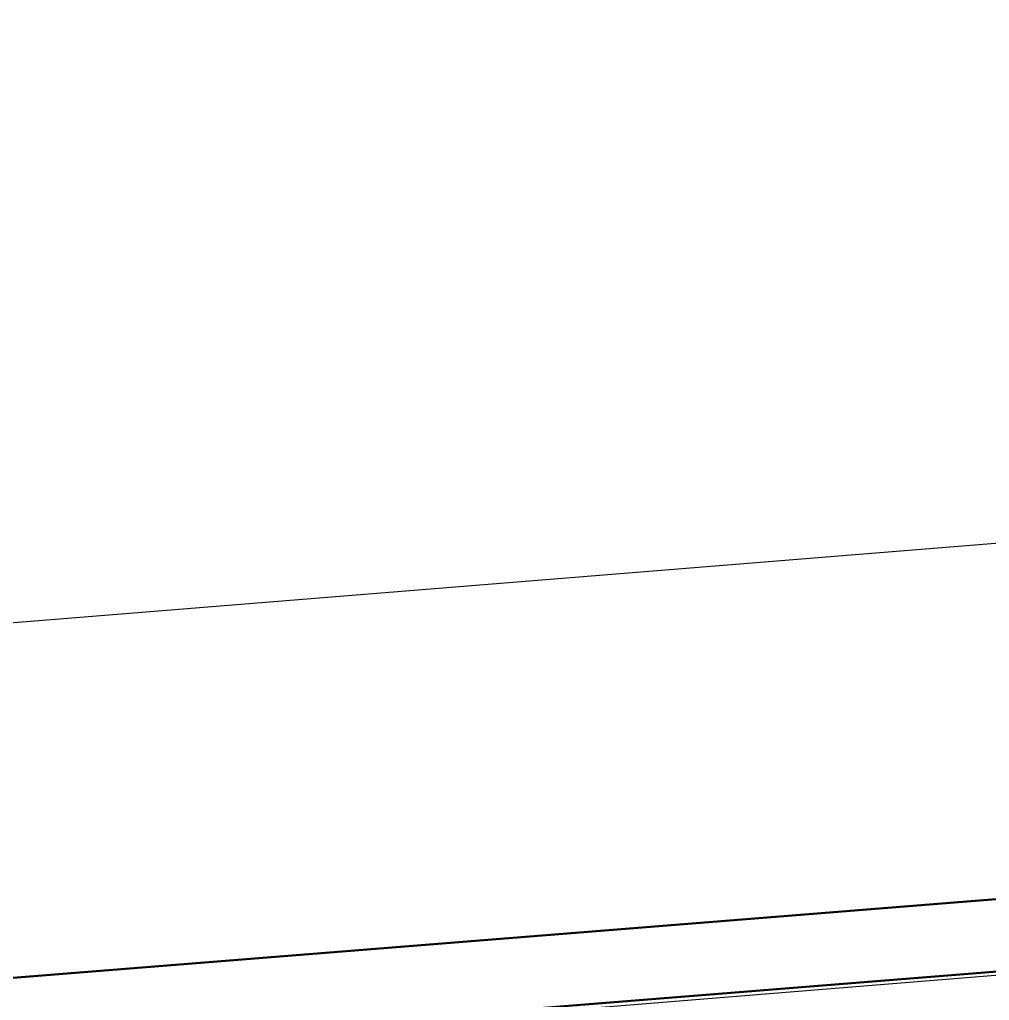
# Model space of a CAD drawing. Header units: millimetres. Extents: x 2342254 to 2635493, y 3886634 to 4043501.
# Drawn here: x 2420478 to 2424982, y 3937644 to 3942199 of the extents above; entities that cross this region are included whole.
import ezdxf

# ---------------------------------------------------------------- set-up
doc = ezdxf.new("R2010")
doc.units = ezdxf.units.MM
doc.header["$MEASUREMENT"] = 0
doc.layers.add('Boundary', color=250, linetype='Continuous', lineweight=50)
doc.layers.add('FANCE', color=25, linetype='Continuous')

msp = doc.modelspace()

# ---------------------------------------------------------------- linework, layer by layer
at = {"layer": 'Boundary'}
msp.add_lwpolyline([(2399280.8, 3958468.2), (2398905.8, 3958468.2), (2396655.8, 3957343.2), (2393280.8, 3935196.2), (2416177.8, 3937071.2), (2444302.8, 3939321.2), (2444264.5, 3939654.2), (2416150.8, 3937405.1), (2393675.8, 3935564.7), (2396960.7, 3957120.7), (2398905.8, 3958093.2), (2399280.8, 3958093.2)], dxfattribs=at)
at = {"layer": 'FANCE'}
msp.add_lwpolyline([(2463824.9, 3971615.3), (2466074.9, 3984012.4), (2466449.9, 3993387.4), (2466074.9, 4002034.4), (2466074.9, 4006534.4), (2466449.9, 4011784.4), (2468324.9, 4017431.5), (2432677.8, 4015931.5), (2395530.8, 4019681.5), (2377530.8, 3922799.1), (2373030.8, 3898402.1), (2373405.8, 3898027.1), (2388405.8, 3893527.1), (2393280.8, 3935196.2), (2444302.8, 3939321.2), (2452949.9, 3938571.2), (2443927.8, 3973490.3), (2448074.9, 3974615.3), (2448824.9, 3968240.3), (2463824.9, 3971615.3), (2448824.9, 3968240.3), (2448074.9, 3974615.3), (2443927.8, 3973490.3), (2447809.1, 3958468.2)], dxfattribs=at)
msp.add_lwpolyline([(2462093.6, 3973275.8), (2464082.1, 3984232), (2464448.1, 3993384), (2464074.9, 4001991.1), (2464074.9, 4006605.8), (2464472.8, 4012176.8), (2465513.6, 4015311.4), (2432619.1, 4013927.2), (2397160.9, 4017506.7), (2379497.3, 3922435.1), (2375276.9, 3899553.8), (2386696.4, 3896127.9), (2391484.9, 3937057.5), (2444308.7, 3941328.2), (2450306.3, 3940808), (2441497.1, 3974903.2), (2449790.1, 3977152.9), (2450551.8, 3970678.9)], close=True, dxfattribs=at)

doc.saveas('drawing.dxf')
